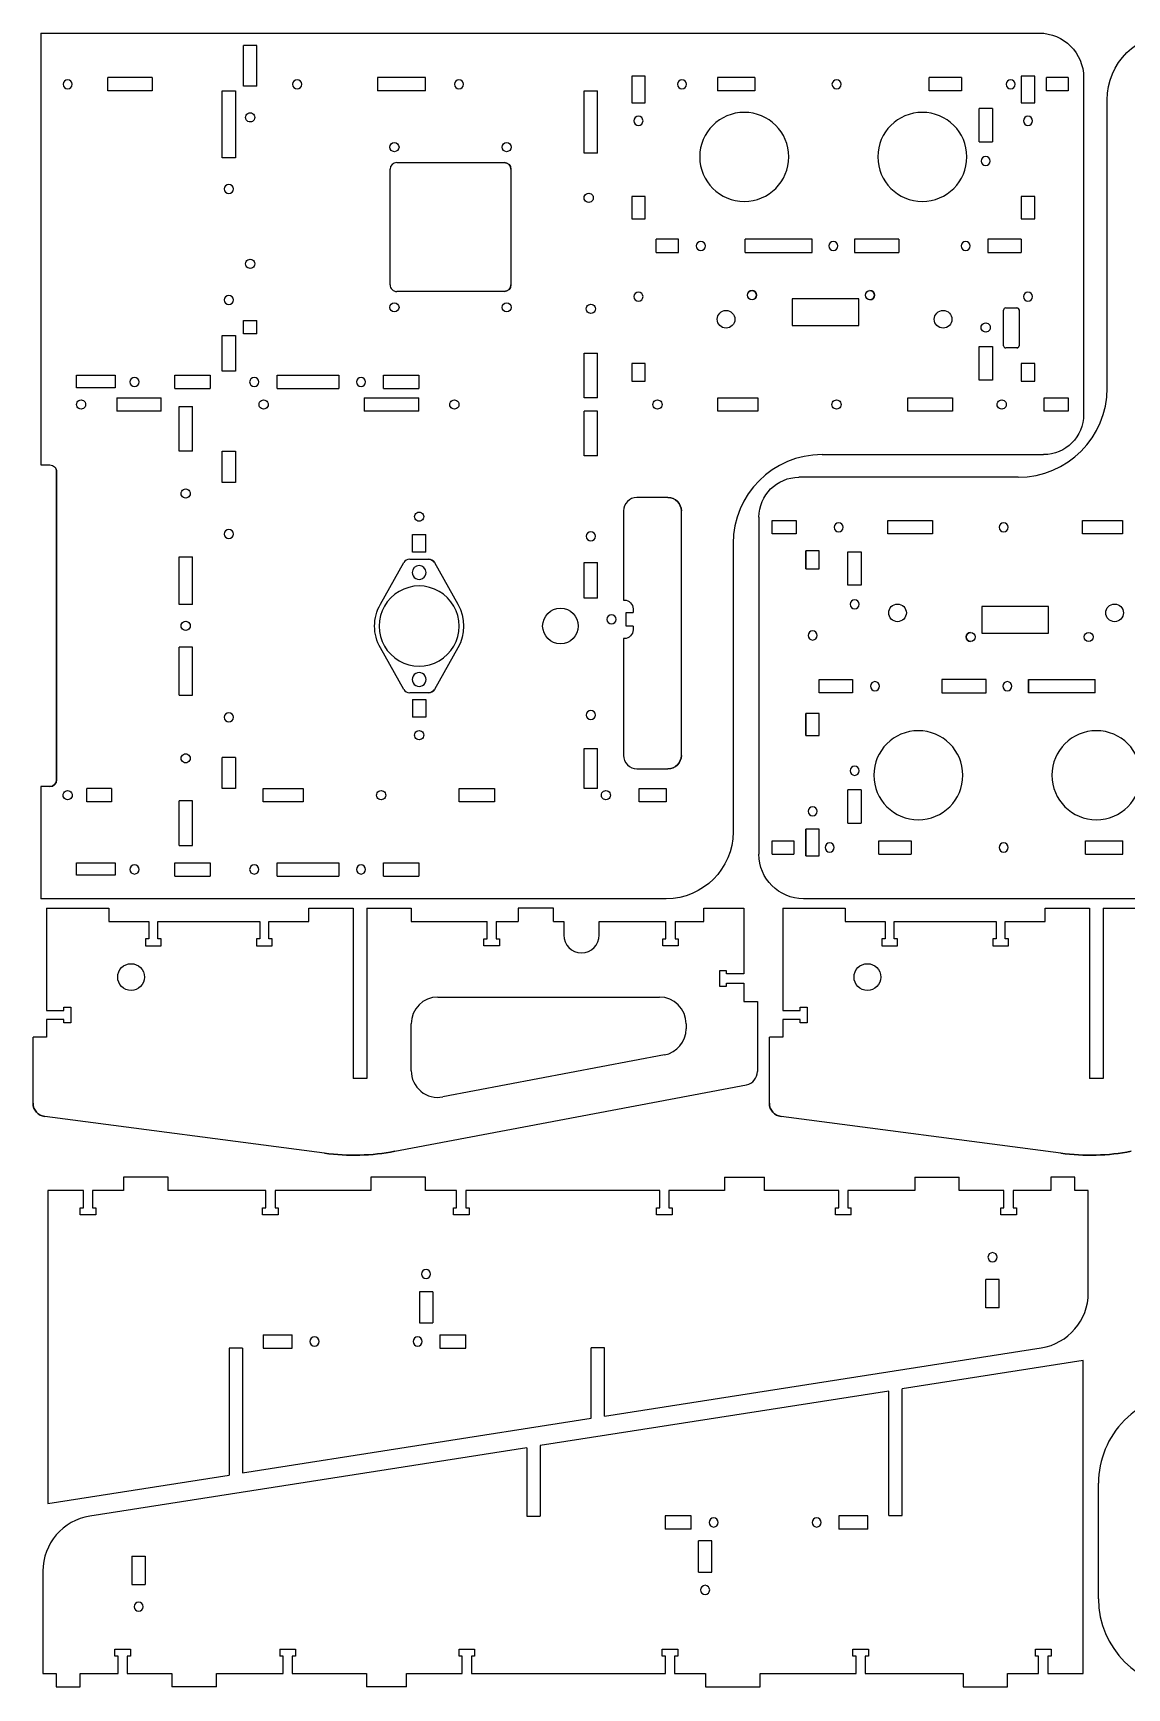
# Model space of a CAD drawing. Header units: millimetres. Extents: x -1257 to 978, y -2415 to -15.
# Drawn here: x -1257 to -766, y -2414 to -1671 of the extents above; entities that cross this region are included whole.
import ezdxf

# ---------------------------------------------------------------- set-up
doc = ezdxf.new("R2010")
doc.units = ezdxf.units.MM
doc.layers.get('0').update_dxf_attribs({"lineweight": 70})

msp = doc.modelspace()

# ---------------------------------------------------------------- linework, layer by layer
at = {"color": 7, "lineweight": -3}
for p, q in [((-1253.68, -1670.84), (-805.28, -1670.84)), ((-1253.68, -1670.84), (-1253.68, -1864.85)), ((-1162.68, -1694.64), (-1162.68, -1676.4)), ((-1156.68, -1676.4), (-1162.68, -1676.4)), ((-1156.68, -1694.64), (-1156.68, -1676.4)), ((-1223.67, -1696.84), (-1223.67, -1690.84)), ((-1203.67, -1690.84), (-1223.67, -1690.84)), ((-1203.67, -1690.84), (-1203.67, -1696.84)), ((-1156.68, -1694.64), (-1162.68, -1694.64)), ((-1156.68, -1694.64), (-1162.68, -1694.64)), ((-1102.56, -1690.84), (-1102.56, -1696.84)), ((-1080.97, -1690.84), (-1102.56, -1690.84)), ((-1080.97, -1696.84), (-1080.97, -1690.84)), ((-982.28, -1690.24), (-988.28, -1690.24)), ((-988.28, -1690.24), (-988.28, -1702.24)), ((-982.28, -1702.24), (-982.28, -1690.24)), ((-949.74, -1690.84), (-949.74, -1696.84)), ((-933, -1690.84), (-949.74, -1690.84)), ((-933, -1690.84), (-933, -1696.84)), ((-854.72, -1696.84), (-854.72, -1690.84)), ((-840.13, -1690.84), (-854.72, -1690.84)), ((-840.13, -1690.84), (-840.13, -1696.84)), ((-807.28, -1690.24), (-813.28, -1690.24)), ((-813.28, -1690.24), (-813.28, -1702.24)), ((-807.28, -1702.24), (-807.28, -1690.24)), ((-802.03, -1696.84), (-802.03, -1690.84)), ((-792.28, -1690.84), (-802.03, -1690.84)), ((-792.28, -1690.84), (-792.28, -1696.84)), ((-785.28, -1690.84), (-785.28, -1842.19)), ((-1203.67, -1696.84), (-1223.67, -1696.84)), ((-1172.28, -1696.84), (-1166.28, -1696.84)), ((-1172.28, -1726.84), (-1172.28, -1696.84)), ((-1166.28, -1696.84), (-1166.28, -1726.84)), ((-1166.28, -1696.84), (-1166.28, -1726.84)), ((-1080.97, -1696.84), (-1102.56, -1696.84)), ((-1009.67, -1696.84), (-1003.67, -1696.84)), ((-1009.67, -1724.84), (-1009.67, -1696.84)), ((-1003.67, -1724.84), (-1003.67, -1696.84)), ((-1003.67, -1724.84), (-1003.67, -1696.84)), ((-988.28, -1702.24), (-982.28, -1702.24)), ((-933, -1696.84), (-949.74, -1696.84)), ((-840.13, -1696.84), (-854.72, -1696.84)), ((-813.28, -1702.24), (-807.28, -1702.24)), ((-792.28, -1696.84), (-802.03, -1696.84)), ((-774.67, -1830.34), (-774.67, -1700.84)), ((-826.27, -1704.7), (-832.27, -1704.7)), ((-832.27, -1719.7), (-832.27, -1704.7)), ((-826.27, -1704.7), (-826.27, -1719.7)), ((-832.27, -1719.7), (-826.27, -1719.7)), ((-1166.28, -1726.84), (-1172.28, -1726.84)), ((-1096.85, -1783.92), (-1096.85, -1731.96)), ((-1093.85, -1728.96), (-1045.55, -1728.96)), ((-1042.55, -1731.96), (-1042.55, -1783.92)), ((-1042.55, -1731.96), (-1042.55, -1783.92)), ((-1003.67, -1724.84), (-1009.67, -1724.84)), ((-982.28, -1744.24), (-988.28, -1744.24)), ((-988.28, -1744.24), (-988.28, -1754.24)), ((-982.28, -1754.24), (-982.28, -1744.24)), ((-807.28, -1744.24), (-813.28, -1744.24)), ((-813.28, -1744.24), (-813.28, -1754.24)), ((-807.28, -1754.24), (-807.28, -1744.24)), ((-988.28, -1754.24), (-982.28, -1754.24)), ((-813.28, -1754.24), (-807.28, -1754.24)), ((-977.28, -1769.44), (-977.28, -1763.44)), ((-967.28, -1763.44), (-977.28, -1763.44)), ((-967.28, -1769.44), (-967.28, -1763.44)), ((-937.28, -1769.44), (-937.28, -1763.44)), ((-907.28, -1763.44), (-937.28, -1763.44)), ((-937.28, -1769.44), (-937.28, -1763.44)), ((-907.28, -1769.44), (-907.28, -1763.44)), ((-888.28, -1763.44), (-888.28, -1769.44)), ((-868.28, -1763.44), (-888.28, -1763.44)), ((-888.28, -1763.44), (-888.28, -1769.44)), ((-868.28, -1763.44), (-868.28, -1769.44)), ((-828.28, -1763.44), (-828.28, -1769.44)), ((-813.28, -1763.44), (-828.28, -1763.44)), ((-828.28, -1763.44), (-828.28, -1769.44)), ((-813.28, -1763.44), (-813.28, -1769.44)), ((-977.28, -1769.44), (-967.28, -1769.44)), ((-937.28, -1769.44), (-907.28, -1769.44)), ((-888.28, -1769.44), (-868.28, -1769.44)), ((-828.28, -1769.44), (-813.28, -1769.44)), ((-1045.55, -1786.92), (-1093.85, -1786.92)), ((-916.29, -1790.22), (-916.29, -1802.22)), ((-886.29, -1790.22), (-916.29, -1790.22)), ((-886.29, -1802.22), (-886.29, -1790.22)), ((-886.29, -1802.22), (-886.29, -1790.22)), ((-821.28, -1811.29), (-821.28, -1795.29)), ((-820.28, -1794.29), (-815.28, -1794.29)), ((-814.28, -1795.29), (-814.28, -1811.29)), ((-814.28, -1795.29), (-814.28, -1811.29)), ((-1162.68, -1805.93), (-1162.68, -1799.93)), ((-1162.68, -1799.93), (-1156.68, -1799.93)), ((-1156.68, -1805.93), (-1162.68, -1805.93)), ((-1156.68, -1805.93), (-1162.68, -1805.93)), ((-1156.68, -1805.93), (-1156.68, -1799.93)), ((-916.29, -1802.22), (-886.29, -1802.22)), ((-1172.28, -1822.7), (-1172.28, -1806.7)), ((-1172.28, -1806.7), (-1166.28, -1806.7)), ((-1166.28, -1806.7), (-1166.28, -1822.7)), ((-1166.28, -1806.7), (-1166.28, -1822.7)), ((-832.27, -1826.7), (-832.27, -1811.7)), ((-832.27, -1811.7), (-826.27, -1811.7)), ((-826.27, -1811.7), (-826.27, -1826.7)), ((-815.28, -1812.29), (-820.28, -1812.29)), ((-1009.67, -1834.7), (-1009.67, -1814.7)), ((-1009.67, -1814.7), (-1003.67, -1814.7)), ((-1003.67, -1834.7), (-1003.67, -1814.7)), ((-1003.67, -1834.7), (-1003.67, -1814.7)), ((-982.28, -1819.24), (-988.28, -1819.24)), ((-988.28, -1819.24), (-988.28, -1827.24)), ((-982.28, -1827.24), (-982.28, -1819.24)), ((-807.28, -1819.24), (-813.28, -1819.24)), ((-813.28, -1819.24), (-813.28, -1827.24)), ((-807.28, -1827.24), (-807.28, -1819.24)), ((-1237.67, -1830.15), (-1237.67, -1824.56)), ((-1237.67, -1824.56), (-1220.32, -1824.56)), ((-1220.32, -1824.56), (-1220.32, -1830.15)), ((-1193.62, -1824.56), (-1177.62, -1824.56)), ((-1193.62, -1830.56), (-1193.62, -1824.56)), ((-1177.62, -1824.56), (-1177.62, -1830.56)), ((-1166.28, -1822.7), (-1172.28, -1822.7)), ((-1147.62, -1824.56), (-1119.88, -1824.56)), ((-1147.62, -1830.56), (-1147.62, -1824.56)), ((-1119.88, -1824.56), (-1119.88, -1830.56)), ((-1099.88, -1824.56), (-1083.88, -1824.56)), ((-1099.88, -1830.56), (-1099.88, -1824.56)), ((-1083.88, -1824.56), (-1083.88, -1830.56)), ((-988.28, -1827.24), (-982.28, -1827.24)), ((-826.27, -1826.7), (-832.27, -1826.7)), ((-813.28, -1827.24), (-807.28, -1827.24)), ((-1220.32, -1830.15), (-1237.67, -1830.15)), ((-1219.67, -1834.7), (-1219.67, -1840.7)), ((-1219.67, -1834.7), (-1199.67, -1834.7)), ((-1199.67, -1840.7), (-1199.67, -1834.7)), ((-1193.62, -1830.56), (-1177.62, -1830.56)), ((-1147.62, -1830.56), (-1119.88, -1830.56)), ((-1108.56, -1834.7), (-1108.56, -1840.7)), ((-1108.56, -1834.7), (-1083.97, -1834.7)), ((-1099.88, -1830.56), (-1083.88, -1830.56)), ((-1083.97, -1840.7), (-1083.97, -1834.7)), ((-1003.67, -1834.7), (-1009.67, -1834.7)), ((-949.69, -1840.7), (-949.69, -1834.7)), ((-949.69, -1834.7), (-931.69, -1834.7)), ((-931.69, -1834.7), (-931.69, -1840.7)), ((-864.23, -1840.7), (-864.23, -1834.7)), ((-864.23, -1834.7), (-844.23, -1834.7)), ((-844.23, -1834.7), (-844.23, -1840.7)), ((-803.03, -1840.7), (-803.03, -1834.7)), ((-803.03, -1834.7), (-792.28, -1834.7)), ((-792.28, -1834.7), (-792.28, -1840.7)), ((-1199.67, -1840.7), (-1219.67, -1840.7)), ((-1191.67, -1838.61), (-1185.67, -1838.61)), ((-1191.67, -1858.61), (-1191.67, -1838.61)), ((-1185.67, -1858.61), (-1185.67, -1838.61)), ((-1083.97, -1840.7), (-1108.56, -1840.7)), ((-1009.67, -1860.7), (-1009.67, -1840.7)), ((-1003.67, -1840.7), (-1009.67, -1840.7)), ((-1003.67, -1860.7), (-1003.67, -1840.7)), ((-1003.67, -1860.7), (-1003.67, -1840.7)), ((-931.69, -1840.7), (-949.69, -1840.7)), ((-844.23, -1840.7), (-864.23, -1840.7)), ((-792.28, -1840.7), (-803.03, -1840.7)), ((-1253.68, -1864.85), (-1249.68, -1864.85)), ((-1185.67, -1858.61), (-1191.67, -1858.61)), ((-1185.67, -1858.61), (-1191.67, -1858.61)), ((-1172.28, -1858.7), (-1166.28, -1858.7)), ((-1172.28, -1872.7), (-1172.28, -1858.7)), ((-1166.28, -1858.7), (-1166.28, -1872.7)), ((-1166.28, -1858.7), (-1166.28, -1872.7)), ((-1003.67, -1860.7), (-1009.67, -1860.7)), ((-902.78, -1860.19), (-803.28, -1860.19)), ((-1246.68, -1867.85), (-1246.68, -2006.32)), ((-1246.68, -2006.32), (-1246.68, -1867.85)), ((-1166.28, -1872.7), (-1172.28, -1872.7)), ((-814.67, -1870.34), (-913.17, -1870.34)), ((-972.01, -1879.47), (-986.01, -1879.47)), ((-992.01, -1885.47), (-992.01, -1925.55)), ((-966.01, -1995.31), (-966.01, -1885.47)), ((-966.01, -1995.31), (-966.01, -1885.47)), ((-931.17, -1888.34), (-931.17, -2039.7)), ((-925.17, -1889.84), (-914.42, -1889.84)), ((-925.17, -1895.84), (-925.17, -1889.84)), ((-914.42, -1889.84), (-914.42, -1895.84)), ((-873.22, -1895.84), (-873.22, -1889.84)), ((-873.22, -1889.84), (-853.22, -1889.84)), ((-853.22, -1889.84), (-853.22, -1895.84)), ((-785.76, -1895.84), (-785.76, -1889.84)), ((-785.76, -1889.84), (-767.76, -1889.84)), ((-767.76, -1889.84), (-767.76, -1895.84)), ((-1086.78, -1904.07), (-1086.78, -1896.07)), ((-1086.78, -1896.07), (-1080.78, -1896.07)), ((-1080.78, -1904.07), (-1080.78, -1896.07)), ((-942.78, -1900.19), (-942.78, -2029.7)), ((-914.42, -1895.84), (-925.17, -1895.84)), ((-853.22, -1895.84), (-873.22, -1895.84)), ((-767.76, -1895.84), (-785.76, -1895.84)), ((-1191.67, -1906.05), (-1185.67, -1906.05)), ((-1191.67, -1927.59), (-1191.67, -1906.05)), ((-1185.67, -1927.59), (-1185.67, -1906.05)), ((-1101.22, -1927.35), (-1090.66, -1908.72)), ((-1088.05, -1907.2), (-1079.55, -1907.2)), ((-1080.78, -1904.07), (-1086.78, -1904.07)), ((-1076.94, -1908.72), (-1066.4, -1927.37)), ((-1009.67, -1924.7), (-1009.67, -1908.7)), ((-1009.67, -1908.7), (-1003.67, -1908.7)), ((-1003.67, -1924.7), (-1003.67, -1908.7)), ((-1003.67, -1924.7), (-1003.67, -1908.7)), ((-910.02, -1903.44), (-910.02, -1911.44)), ((-904.02, -1903.44), (-910.02, -1903.44)), ((-910.02, -1911.44), (-910.02, -1903.44)), ((-904.02, -1911.44), (-904.02, -1903.44)), ((-891.18, -1918.84), (-891.18, -1903.84)), ((-891.18, -1903.84), (-885.18, -1903.84)), ((-885.18, -1903.84), (-885.18, -1918.84)), ((-910.02, -1911.44), (-904.02, -1911.44)), ((-1003.67, -1924.7), (-1009.67, -1924.7)), ((-885.18, -1918.84), (-891.18, -1918.84)), ((-1185.67, -1927.58), (-1191.67, -1927.58)), ((-1185.67, -1927.59), (-1191.67, -1927.59)), ((-992.01, -1925.55), (-991.66, -1925.55)), ((-990.84, -1937.2), (-990.84, -1931.2)), ((-990.84, -1931.2), (-987.66, -1931.2)), ((-987.66, -1929.55), (-987.66, -1931.2)), ((-831.01, -1928.45), (-831.01, -1940.45)), ((-801.01, -1928.45), (-831.01, -1928.45)), ((-831.01, -1928.45), (-831.01, -1940.45)), ((-801.01, -1940.45), (-801.01, -1928.45)), ((-987.66, -1937.2), (-990.84, -1937.2)), ((-987.66, -1937.2), (-987.66, -1938.84)), ((-1185.67, -1946.7), (-1191.67, -1946.7)), ((-1191.67, -1968.25), (-1191.67, -1946.7)), ((-1185.67, -1946.7), (-1191.67, -1946.7)), ((-1185.67, -1968.25), (-1185.67, -1946.7)), ((-1090.66, -1965.7), (-1101.22, -1947.07)), ((-1066.4, -1947.05), (-1076.94, -1965.7)), ((-992.01, -1942.84), (-992.01, -1995.31)), ((-991.66, -1942.84), (-992.01, -1942.84)), ((-831.01, -1940.45), (-801.01, -1940.45)), ((-904.16, -1967.24), (-904.16, -1961.24)), ((-904.16, -1961.24), (-889.16, -1961.24)), ((-889.16, -1961.24), (-889.16, -1967.24)), ((-889.16, -1961.24), (-889.16, -1967.24)), ((-849.05, -1961.24), (-849.05, -1967.24)), ((-829.02, -1961.24), (-849.05, -1961.24)), ((-849.05, -1961.24), (-849.05, -1967.24)), ((-829.02, -1967.24), (-829.02, -1961.24)), ((-810.02, -1961.24), (-810.02, -1967.24)), ((-810.02, -1961.24), (-780.16, -1961.24)), ((-810.02, -1967.24), (-810.02, -1961.24)), ((-780.16, -1967.24), (-780.16, -1961.24)), ((-780.16, -1967.24), (-780.16, -1961.24)), ((-1191.67, -1968.25), (-1185.67, -1968.25)), ((-1079.55, -1967.22), (-1088.05, -1967.22)), ((-889.16, -1967.24), (-904.16, -1967.24)), ((-849.05, -1967.24), (-829.02, -1967.24)), ((-780.16, -1967.24), (-810.02, -1967.24)), ((-1086.78, -1970.22), (-1086.78, -1978.22)), ((-1086.78, -1970.22), (-1080.78, -1970.22)), ((-1080.78, -1970.22), (-1080.78, -1978.22)), ((-910.02, -1976.44), (-910.02, -1986.44)), ((-904.02, -1976.44), (-910.02, -1976.44)), ((-910.02, -1986.44), (-910.02, -1976.44)), ((-904.02, -1986.44), (-904.02, -1976.44)), ((-1080.78, -1978.22), (-1086.78, -1978.22)), ((-1009.67, -2010.2), (-1009.67, -1992.2)), ((-1009.67, -1992.2), (-1003.67, -1992.2)), ((-1003.67, -2010.2), (-1003.67, -1992.2)), ((-1003.67, -2010.2), (-1003.67, -1992.2)), ((-910.02, -1986.44), (-904.02, -1986.44)), ((-1172.28, -2010.2), (-1172.28, -1996.2)), ((-1166.28, -1996.2), (-1172.28, -1996.2)), ((-1166.28, -1996.2), (-1166.28, -2010.2)), ((-1166.28, -1996.2), (-1166.28, -2010.2)), ((-986.01, -2001.31), (-972.01, -2001.31)), ((-1249.68, -2009.32), (-1253.68, -2009.32)), ((-1253.68, -2009.32), (-1253.68, -2059.7)), ((-1233.04, -2016.2), (-1233.04, -2010.2)), ((-1222.04, -2010.2), (-1233.04, -2010.2)), ((-1222.04, -2010.2), (-1222.04, -2016.2)), ((-1222.04, -2010.2), (-1222.04, -2016.2)), ((-1166.28, -2010.2), (-1172.28, -2010.2)), ((-1153.89, -2010.2), (-1135.89, -2010.2)), ((-1153.89, -2016.2), (-1153.89, -2010.2)), ((-1135.89, -2010.2), (-1135.89, -2016.2)), ((-1135.89, -2010.2), (-1135.89, -2016.2)), ((-1065.89, -2016.2), (-1065.89, -2010.2)), ((-1065.89, -2010.2), (-1049.89, -2010.2)), ((-1049.89, -2010.2), (-1049.89, -2016.2)), ((-1049.89, -2010.2), (-1049.89, -2016.2)), ((-1003.67, -2010.2), (-1009.67, -2010.2)), ((-984.89, -2016.2), (-984.89, -2010.2)), ((-984.89, -2010.2), (-972.89, -2010.2)), ((-972.89, -2010.2), (-972.89, -2016.2)), ((-972.89, -2010.2), (-972.89, -2016.2)), ((-885.18, -2010.84), (-891.18, -2010.84)), ((-891.18, -2025.84), (-891.18, -2010.84)), ((-885.18, -2010.84), (-885.18, -2025.84)), ((-1222.04, -2016.2), (-1233.04, -2016.2)), ((-1185.67, -2015.8), (-1191.67, -2015.8)), ((-1191.67, -2035.8), (-1191.67, -2015.8)), ((-1185.67, -2015.8), (-1191.67, -2015.8)), ((-1185.67, -2035.8), (-1185.67, -2015.8)), ((-1135.89, -2016.2), (-1153.89, -2016.2)), ((-1049.89, -2016.2), (-1065.89, -2016.2)), ((-972.89, -2016.2), (-984.89, -2016.2)), ((-910.02, -2028.44), (-910.02, -2040.44)), ((-904.02, -2028.44), (-910.02, -2028.44)), ((-910.02, -2040.44), (-910.02, -2028.44)), ((-904.02, -2040.44), (-904.02, -2028.44)), ((-891.18, -2025.84), (-885.18, -2025.84)), ((-1191.67, -2035.8), (-1185.67, -2035.8)), ((-925.17, -2039.7), (-925.17, -2033.7)), ((-925.17, -2033.7), (-915.42, -2033.7)), ((-915.42, -2033.7), (-915.42, -2039.7)), ((-877.32, -2039.7), (-877.32, -2033.7)), ((-877.32, -2033.7), (-862.73, -2033.7)), ((-862.73, -2033.7), (-862.73, -2039.7)), ((-784.45, -2039.7), (-784.45, -2033.7)), ((-784.45, -2033.7), (-767.71, -2033.7)), ((-767.71, -2039.7), (-767.71, -2033.7)), ((-1237.68, -2043.56), (-1220.32, -2043.56)), ((-1237.68, -2049.15), (-1237.68, -2043.56)), ((-1220.32, -2043.56), (-1220.32, -2049.15)), ((-1193.62, -2043.56), (-1177.62, -2043.56)), ((-1193.62, -2049.56), (-1193.62, -2043.56)), ((-1177.62, -2043.56), (-1177.62, -2049.56)), ((-1147.62, -2049.56), (-1147.62, -2043.56)), ((-1147.62, -2043.56), (-1119.88, -2043.56)), ((-1119.88, -2043.56), (-1119.88, -2049.56)), ((-1099.88, -2049.56), (-1099.88, -2043.56)), ((-1099.88, -2043.56), (-1083.88, -2043.56)), ((-1083.88, -2043.56), (-1083.88, -2049.56)), ((-925.17, -2039.7), (-915.42, -2039.7)), ((-910.02, -2040.44), (-904.02, -2040.44)), ((-877.32, -2039.7), (-862.73, -2039.7)), ((-784.45, -2039.7), (-767.71, -2039.7)), ((-1220.32, -2049.15), (-1237.68, -2049.15)), ((-1193.62, -2049.56), (-1177.62, -2049.56)), ((-1147.62, -2049.56), (-1119.88, -2049.56)), ((-1099.88, -2049.56), (-1083.88, -2049.56)), ((-972.78, -2059.7), (-1253.68, -2059.7)), ((-1251.23, -2063.89), (-1223.23, -2063.89)), ((-1251.23, -2063.89), (-1251.23, -2109.94)), ((-1223.23, -2063.89), (-1223.23, -2069.89)), ((-1133.37, -2063.89), (-1113.37, -2063.89)), ((-1133.37, -2069.89), (-1133.37, -2063.89)), ((-1113.37, -2063.89), (-1113.37, -2140.53)), ((-1107.37, -2063.89), (-1087.37, -2063.89)), ((-1107.37, -2063.89), (-1107.37, -2140.53)), ((-1087.37, -2063.89), (-1087.37, -2069.89)), ((-1023.37, -2063.89), (-1039.37, -2063.89)), ((-1039.37, -2063.89), (-1039.37, -2069.89)), ((-1023.37, -2069.89), (-1023.37, -2063.89)), ((-955.87, -2063.89), (-937.87, -2063.89)), ((-955.87, -2069.89), (-955.87, -2063.89)), ((-937.87, -2063.89), (-937.87, -2093.51)), ((-920.44, -2063.89), (-892.44, -2063.89)), ((-920.44, -2063.89), (-920.44, -2109.94)), ((-463.77, -2059.7), (-911.17, -2059.7)), ((-892.44, -2063.89), (-892.44, -2069.89)), ((-802.58, -2063.89), (-782.58, -2063.89)), ((-802.58, -2069.89), (-802.58, -2063.89)), ((-782.58, -2063.89), (-782.58, -2140.53)), ((-776.58, -2063.89), (-756.58, -2063.89)), ((-776.58, -2063.89), (-776.58, -2140.53)), ((-1223.23, -2069.89), (-1205.28, -2069.89)), ((-1205.28, -2069.89), (-1205.28, -2077.69)), ((-1201.18, -2069.89), (-1155.42, -2069.89)), ((-1201.18, -2077.69), (-1201.18, -2069.89)), ((-1155.42, -2069.89), (-1155.42, -2077.69)), ((-1151.32, -2069.89), (-1133.37, -2069.89)), ((-1151.32, -2077.69), (-1151.32, -2069.89)), ((-1087.37, -2069.89), (-1053.24, -2069.89)), ((-1053.24, -2077.69), (-1053.24, -2069.89)), ((-1049.14, -2069.89), (-1039.37, -2069.89)), ((-1049.14, -2069.89), (-1049.14, -2077.69)), ((-1023.37, -2069.89), (-1018.87, -2069.89)), ((-1018.87, -2069.89), (-1018.87, -2076.03)), ((-1002.87, -2069.89), (-972.92, -2069.89)), ((-1002.87, -2076.03), (-1002.87, -2069.89)), ((-972.92, -2077.69), (-972.92, -2069.89)), ((-968.82, -2069.89), (-968.82, -2077.69)), ((-968.82, -2069.89), (-955.87, -2069.89)), ((-892.44, -2069.89), (-874.49, -2069.89)), ((-874.49, -2069.89), (-874.49, -2077.69)), ((-870.39, -2069.89), (-824.63, -2069.89)), ((-870.39, -2077.69), (-870.39, -2069.89)), ((-824.63, -2069.89), (-824.63, -2077.69)), ((-820.53, -2069.89), (-802.58, -2069.89)), ((-820.53, -2077.69), (-820.53, -2069.89)), ((-1206.73, -2077.69), (-1206.73, -2080.89)), ((-1205.28, -2077.69), (-1206.73, -2077.69)), ((-1206.73, -2080.89), (-1199.73, -2080.89)), ((-1199.73, -2077.69), (-1201.18, -2077.69)), ((-1199.73, -2080.89), (-1199.73, -2077.69)), ((-1156.87, -2077.69), (-1156.87, -2080.89)), ((-1155.42, -2077.69), (-1156.87, -2077.69)), ((-1156.87, -2080.89), (-1149.87, -2080.89)), ((-1149.87, -2077.69), (-1151.32, -2077.69)), ((-1149.87, -2080.89), (-1149.87, -2077.69)), ((-1054.69, -2080.89), (-1054.69, -2077.69)), ((-1054.69, -2077.69), (-1053.24, -2077.69)), ((-1047.69, -2080.89), (-1054.69, -2080.89)), ((-1049.14, -2077.69), (-1047.69, -2077.69)), ((-1047.69, -2077.69), (-1047.69, -2080.89)), ((-974.37, -2080.89), (-974.37, -2077.69)), ((-974.37, -2077.69), (-972.92, -2077.69)), ((-967.37, -2080.89), (-974.37, -2080.89)), ((-968.82, -2077.69), (-967.37, -2077.69)), ((-967.37, -2077.69), (-967.37, -2080.89)), ((-875.94, -2077.69), (-875.94, -2080.89)), ((-874.49, -2077.69), (-875.94, -2077.69)), ((-875.94, -2080.89), (-868.94, -2080.89)), ((-868.94, -2077.69), (-870.39, -2077.69)), ((-868.94, -2080.89), (-868.94, -2077.69)), ((-826.08, -2077.69), (-826.08, -2080.89)), ((-824.63, -2077.69), (-826.08, -2077.69)), ((-826.08, -2080.89), (-819.08, -2080.89)), ((-819.08, -2077.69), (-820.53, -2077.69)), ((-819.08, -2080.89), (-819.08, -2077.69)), ((-948.87, -2092.06), (-948.87, -2099.06)), ((-945.67, -2092.06), (-948.87, -2092.06)), ((-945.67, -2093.51), (-945.67, -2092.06)), ((-937.87, -2093.51), (-945.67, -2093.51)), ((-948.87, -2099.06), (-945.67, -2099.06)), ((-945.67, -2097.61), (-937.87, -2097.61)), ((-945.67, -2099.06), (-945.67, -2097.61)), ((-937.87, -2097.61), (-937.87, -2105.89)), ((-1251.23, -2109.94), (-1243.43, -2109.94)), ((-1243.43, -2109.94), (-1243.43, -2108.49)), ((-1243.43, -2108.49), (-1240.23, -2108.49)), ((-1240.23, -2108.49), (-1240.23, -2115.49)), ((-1075.37, -2103.89), (-1023.06, -2103.89)), ((-1023.06, -2103.89), (-997.21, -2103.89)), ((-997.21, -2103.89), (-975.87, -2103.89)), ((-937.87, -2105.89), (-931.87, -2105.89)), ((-931.87, -2105.89), (-931.87, -2137.37)), ((-920.44, -2109.94), (-912.64, -2109.94)), ((-912.64, -2109.94), (-912.64, -2108.49)), ((-912.64, -2108.49), (-909.44, -2108.49)), ((-909.44, -2108.49), (-909.44, -2115.49)), ((-1243.43, -2114.04), (-1251.23, -2114.04)), ((-1251.23, -2114.04), (-1251.23, -2121.89)), ((-1243.43, -2115.49), (-1243.43, -2114.04)), ((-1240.23, -2115.49), (-1243.43, -2115.49)), ((-1087.37, -2136.96), (-1087.37, -2115.89)), ((-963.87, -2115.89), (-963.87, -2118.11)), ((-912.64, -2114.04), (-920.44, -2114.04)), ((-920.44, -2114.04), (-920.44, -2121.89)), ((-912.64, -2115.49), (-912.64, -2114.04)), ((-909.44, -2115.49), (-912.64, -2115.49)), ((-1251.23, -2121.89), (-1257.23, -2121.89)), ((-1257.23, -2151.6), (-1257.23, -2121.89)), ((-920.44, -2121.89), (-926.44, -2121.89)), ((-926.44, -2151.6), (-926.44, -2121.89)), ((-973.64, -2129.9), (-1073.14, -2148.75)), ((-1107.37, -2140.53), (-1113.37, -2140.53)), ((-776.58, -2140.53), (-782.58, -2140.53)), ((-1094.66, -2173.18), (-936.75, -2143.27)), ((-1094.66, -2173.18), (-936.75, -2143.27)), ((-1126.31, -2174.08), (-1252.01, -2157.55)), ((-1126.31, -2174.08), (-1252.01, -2157.55)), ((-795.52, -2174.08), (-921.22, -2157.55)), ((-795.52, -2174.08), (-921.22, -2157.55)), ((-1196.6, -2184.75), (-1216.6, -2184.75)), ((-1216.6, -2184.75), (-1216.6, -2190.75)), ((-1196.6, -2190.75), (-1196.6, -2184.75)), ((-1080.9, -2184.75), (-1105.49, -2184.75)), ((-1105.49, -2184.75), (-1105.49, -2190.75)), ((-1080.9, -2190.75), (-1080.9, -2184.75)), ((-946.62, -2184.75), (-928.62, -2184.75)), ((-946.62, -2184.75), (-946.62, -2190.75)), ((-928.62, -2190.75), (-928.62, -2184.75)), ((-861.16, -2184.75), (-841.16, -2184.75)), ((-861.16, -2184.75), (-861.16, -2190.75)), ((-841.16, -2190.75), (-841.16, -2184.75)), ((-789.21, -2184.75), (-799.96, -2184.75)), ((-799.96, -2184.75), (-799.96, -2190.75)), ((-789.21, -2190.75), (-789.21, -2184.75)), ((-1234.65, -2190.75), (-1250.6, -2190.75)), ((-1250.6, -2190.75), (-1250.59, -2331.35)), ((-1234.65, -2198.55), (-1234.65, -2190.75)), ((-1216.6, -2190.75), (-1230.55, -2190.75)), ((-1230.55, -2190.75), (-1230.55, -2198.55)), ((-1152.65, -2190.75), (-1196.6, -2190.75)), ((-1152.65, -2198.55), (-1152.65, -2190.75)), ((-1105.49, -2190.75), (-1148.55, -2190.75)), ((-1148.55, -2190.75), (-1148.55, -2198.55)), ((-1066.95, -2190.75), (-1080.9, -2190.75)), ((-1066.95, -2198.55), (-1066.95, -2190.75)), ((-975.72, -2190.75), (-1062.85, -2190.75)), ((-1062.85, -2190.75), (-1062.85, -2198.55)), ((-975.72, -2198.55), (-975.72, -2190.75)), ((-946.62, -2190.75), (-971.62, -2190.75)), ((-971.62, -2190.75), (-971.62, -2198.55)), ((-895.26, -2190.75), (-928.62, -2190.75)), ((-895.26, -2198.55), (-895.26, -2190.75)), ((-861.16, -2190.75), (-891.16, -2190.75)), ((-891.16, -2190.75), (-891.16, -2198.55)), ((-821.06, -2190.75), (-841.16, -2190.75)), ((-821.06, -2198.55), (-821.06, -2190.75)), ((-799.96, -2190.75), (-816.96, -2190.75)), ((-816.96, -2190.75), (-816.96, -2198.55)), ((-783.21, -2190.75), (-789.21, -2190.75)), ((-783.21, -2236.75), (-783.21, -2190.75)), ((-1236.1, -2201.75), (-1236.1, -2198.55)), ((-1236.1, -2198.55), (-1234.65, -2198.55)), ((-1230.55, -2198.55), (-1229.1, -2198.55)), ((-1229.1, -2198.55), (-1229.1, -2201.75)), ((-1154.1, -2201.75), (-1154.1, -2198.55)), ((-1154.1, -2198.55), (-1152.65, -2198.55)), ((-1148.55, -2198.55), (-1147.1, -2198.55)), ((-1147.1, -2198.55), (-1147.1, -2201.75)), ((-1068.4, -2201.75), (-1068.4, -2198.55)), ((-1068.4, -2198.55), (-1066.95, -2198.55)), ((-1062.85, -2198.55), (-1061.4, -2198.55)), ((-1061.4, -2198.55), (-1061.4, -2201.75)), ((-977.17, -2201.75), (-977.17, -2198.55)), ((-977.17, -2198.55), (-975.72, -2198.55)), ((-971.62, -2198.55), (-970.17, -2198.55)), ((-970.17, -2198.55), (-970.17, -2201.75)), ((-896.71, -2201.75), (-896.71, -2198.55)), ((-896.71, -2198.55), (-895.26, -2198.55)), ((-891.16, -2198.55), (-889.71, -2198.55)), ((-889.71, -2201.75), (-889.71, -2198.55)), ((-822.51, -2201.75), (-822.51, -2198.55)), ((-822.51, -2198.55), (-821.06, -2198.55)), ((-816.96, -2198.55), (-815.51, -2198.55)), ((-815.51, -2198.55), (-815.51, -2201.75)), ((-1229.1, -2201.75), (-1236.1, -2201.75)), ((-1147.1, -2201.75), (-1154.1, -2201.75)), ((-1061.4, -2201.75), (-1068.4, -2201.75)), ((-970.17, -2201.75), (-977.17, -2201.75)), ((-889.71, -2201.75), (-896.71, -2201.75)), ((-815.51, -2201.75), (-822.51, -2201.75)), ((-1083.71, -2236.31), (-1083.71, -2250.31)), ((-1077.71, -2236.31), (-1083.71, -2236.31)), ((-1077.71, -2236.31), (-1077.71, -2250.31)), ((-823.2, -2230.76), (-829.2, -2230.76)), ((-829.2, -2243.5), (-829.2, -2230.76)), ((-823.2, -2243.5), (-823.2, -2230.76)), ((-823.2, -2243.5), (-829.2, -2243.5)), ((-1083.71, -2250.31), (-1077.71, -2250.31)), ((-1153.81, -2255.61), (-1153.81, -2261.61)), ((-1153.81, -2255.61), (-1140.81, -2255.61)), ((-1140.81, -2261.61), (-1140.81, -2255.61)), ((-1074.5, -2255.61), (-1074.5, -2261.61)), ((-1074.5, -2255.61), (-1062.81, -2255.61)), ((-1062.81, -2261.61), (-1062.81, -2255.61)), ((-1169.2, -2261.66), (-1169.2, -2318.6)), ((-1163.2, -2261.66), (-1169.2, -2261.66)), ((-1163.2, -2261.66), (-1163.2, -2317.66)), ((-1153.81, -2261.61), (-1140.81, -2261.61)), ((-1074.5, -2261.61), (-1062.81, -2261.61)), ((-1000.59, -2261.4), (-1006.59, -2261.4)), ((-1006.59, -2293.13), (-1006.59, -2261.4)), ((-1000.59, -2292.19), (-1000.59, -2261.4)), ((-1000.59, -2292.19), (-804.34, -2261.45)), ((-785.45, -2267.17), (-866.84, -2279.92)), ((-785.44, -2407.77), (-785.45, -2267.17)), ((-872.84, -2280.86), (-1029.45, -2305.39)), ((-872.84, -2336.86), (-872.84, -2280.86)), ((-866.84, -2336.86), (-866.84, -2279.92)), ((-1163.2, -2317.66), (-1006.59, -2293.13)), ((-1035.45, -2306.33), (-1231.7, -2337.07)), ((-1035.45, -2306.33), (-1035.45, -2337.12)), ((-1029.45, -2305.39), (-1029.45, -2337.12)), ((-1250.59, -2331.35), (-1169.2, -2318.6)), ((-778.61, -2374.24), (-778.61, -2322.27)), ((-1035.45, -2337.12), (-1029.45, -2337.12)), ((-973.23, -2336.91), (-973.23, -2342.91)), ((-961.53, -2336.91), (-973.23, -2336.91)), ((-961.53, -2342.91), (-961.53, -2336.91)), ((-895.23, -2336.91), (-895.23, -2342.91)), ((-882.23, -2336.91), (-895.23, -2336.91)), ((-882.23, -2342.91), (-882.23, -2336.91)), ((-872.84, -2336.86), (-866.84, -2336.86)), ((-961.53, -2342.91), (-973.23, -2342.91)), ((-952.33, -2348.21), (-958.33, -2348.21)), ((-958.33, -2362.21), (-958.33, -2348.21)), ((-952.33, -2362.21), (-952.33, -2348.21)), ((-882.23, -2342.91), (-895.23, -2342.91)), ((-1212.84, -2355.02), (-1212.84, -2367.76)), ((-1212.84, -2355.02), (-1206.84, -2355.02)), ((-1206.84, -2355.02), (-1206.84, -2367.76)), ((-1252.83, -2361.77), (-1252.83, -2407.77)), ((-958.33, -2362.21), (-952.33, -2362.21)), ((-1212.84, -2367.76), (-1206.84, -2367.76)), ((-1220.53, -2399.97), (-1220.53, -2396.77)), ((-1220.53, -2396.77), (-1213.53, -2396.77)), ((-1219.08, -2399.97), (-1220.53, -2399.97)), ((-1219.08, -2407.77), (-1219.08, -2399.97)), ((-1213.53, -2399.97), (-1214.98, -2399.97)), ((-1214.98, -2399.97), (-1214.98, -2407.77)), ((-1213.53, -2396.77), (-1213.53, -2399.97)), ((-1146.33, -2396.77), (-1146.33, -2399.97)), ((-1146.33, -2396.77), (-1139.33, -2396.77)), ((-1144.88, -2399.97), (-1146.33, -2399.97)), ((-1144.88, -2407.77), (-1144.88, -2399.97)), ((-1139.33, -2399.97), (-1140.78, -2399.97)), ((-1140.78, -2399.97), (-1140.78, -2407.77)), ((-1139.33, -2396.77), (-1139.33, -2399.97)), ((-1065.87, -2399.97), (-1065.87, -2396.77)), ((-1065.87, -2396.77), (-1058.87, -2396.77)), ((-1064.42, -2399.97), (-1065.87, -2399.97)), ((-1064.42, -2407.77), (-1064.42, -2399.97)), ((-1058.87, -2399.97), (-1060.32, -2399.97)), ((-1060.32, -2399.97), (-1060.32, -2407.77)), ((-1058.87, -2396.77), (-1058.87, -2399.97)), ((-974.64, -2399.97), (-974.64, -2396.77)), ((-974.64, -2396.77), (-967.64, -2396.77)), ((-973.19, -2399.97), (-974.64, -2399.97)), ((-973.19, -2407.77), (-973.19, -2399.97)), ((-967.64, -2399.97), (-969.09, -2399.97)), ((-969.09, -2399.97), (-969.09, -2407.77)), ((-967.64, -2396.77), (-967.64, -2399.97)), ((-888.94, -2399.97), (-888.94, -2396.77)), ((-888.94, -2396.77), (-881.94, -2396.77)), ((-887.49, -2399.97), (-888.94, -2399.97)), ((-887.49, -2407.77), (-887.49, -2399.97)), ((-881.94, -2399.97), (-883.39, -2399.97)), ((-883.39, -2399.97), (-883.39, -2407.77)), ((-881.94, -2396.77), (-881.94, -2399.97)), ((-806.94, -2399.97), (-806.94, -2396.77)), ((-806.94, -2396.77), (-799.94, -2396.77)), ((-805.49, -2399.97), (-806.94, -2399.97)), ((-805.49, -2407.77), (-805.49, -2399.97)), ((-799.94, -2399.97), (-801.39, -2399.97)), ((-801.39, -2399.97), (-801.39, -2407.77)), ((-799.94, -2396.77), (-799.94, -2399.97)), ((-1252.83, -2407.77), (-1246.83, -2407.77)), ((-1246.83, -2407.77), (-1246.83, -2413.77)), ((-1236.08, -2413.77), (-1236.08, -2407.77)), ((-1236.08, -2407.77), (-1219.08, -2407.77)), ((-1214.98, -2407.77), (-1194.88, -2407.77)), ((-1194.88, -2407.77), (-1194.88, -2413.77)), ((-1174.88, -2413.77), (-1174.88, -2407.77)), ((-1174.88, -2407.77), (-1144.88, -2407.77)), ((-1140.78, -2407.77), (-1107.42, -2407.77)), ((-1107.42, -2407.77), (-1107.42, -2413.77)), ((-1089.42, -2413.77), (-1089.42, -2407.77)), ((-1089.42, -2407.77), (-1064.42, -2407.77)), ((-1060.32, -2407.77), (-973.19, -2407.77)), ((-969.09, -2407.77), (-955.14, -2407.77)), ((-955.14, -2407.77), (-955.14, -2413.77)), ((-930.55, -2413.77), (-930.55, -2407.77)), ((-930.55, -2407.77), (-887.49, -2407.77)), ((-883.39, -2407.77), (-839.44, -2407.77)), ((-839.44, -2407.77), (-839.44, -2413.77)), ((-819.44, -2413.77), (-819.44, -2407.77)), ((-819.44, -2407.77), (-805.49, -2407.77)), ((-801.39, -2407.77), (-785.44, -2407.77)), ((-1246.83, -2413.77), (-1236.08, -2413.77)), ((-1174.88, -2413.77), (-1194.88, -2413.77)), ((-1089.42, -2413.77), (-1107.42, -2413.77)), ((-955.14, -2413.77), (-930.55, -2413.77)), ((-839.44, -2413.77), (-819.44, -2413.77))]:
    msp.add_line(p, q, dxfattribs=at)
for centre, radius in [((-783.06, -1942.11), 2.05), ((-1213.23, -2094.9), 6), ((-882.44, -2094.9), 6)]:
    msp.add_circle(centre, radius, dxfattribs=at)
for centre, radius, start, end in [((-1010.87, -2076.03), 8, 180, 360), ((-1075.37, -2115.89), 12, 90, 180), ((-975.87, -2115.89), 12, 0, 90), ((-975.87, -2118.11), 12, 280.7283, 0), ((-1075.37, -2136.96), 12, 180, 280.7283), ((-826.2, -2220.76), 2.05, 90, 270), ((-826.2, -2220.76), 2.05, 270, 90), ((-1080.71, -2228.31), 2.05, 360, 180), ((-1080.71, -2228.31), 2.05, 180, 360), ((-808.21, -2236.75), 25, 278.90284, 0), ((-1130.81, -2258.61), 2.05, 360, 180), ((-1130.81, -2258.61), 2.05, 180, 360), ((-1084.5, -2258.61), 2.05, 360, 180), ((-1084.5, -2258.61), 2.05, 180, 360), ((-738.61, -2322.27), 40, 90.00268, 180.00268), ((-1227.83, -2361.77), 25, 98.90284, 180), ((-951.53, -2339.91), 2.05, 0, 180), ((-951.53, -2339.91), 2.05, 180, 0), ((-905.23, -2339.91), 2.05, 0, 180), ((-905.23, -2339.91), 2.05, 180, 0), ((-955.33, -2370.21), 2.05, 0, 180), ((-955.33, -2370.21), 2.05, 180, 0), ((-1209.84, -2377.76), 2.05, 90, 270), ((-1209.84, -2377.76), 2.05, 270, 90), ((-738.61, -2374.24), 40, 180.00268, 270.00268)]:
    msp.add_arc(centre, radius, start, end, dxfattribs=at)
at = {"color": 7, "lineweight": -3, "extrusion": (3.04408e-33, 7.81503e-44, -1)}
msp.add_ellipse((-805.28, -1690.84), major_axis=(0, -20), ratio=1, start_param=3.141593, end_param=4.712389, dxfattribs=at)
at = {"color": 7, "lineweight": -3, "extrusion": (1.91843e-33, 5.13132e-45, -1)}
msp.add_ellipse((-744.67, -1700.84), major_axis=(0, 30), ratio=1, start_param=4.712389, end_param=6.283185, dxfattribs=at)
at = {"color": 7, "lineweight": -3, "extrusion": (5.68393e-33, -2.49497e-44, -1)}
for centre, major_axis in [((-1241.67, -1693.84), (0, -2.05)), ((-1138.61, -1693.84), (0, -2.05)), ((-1065.92, -1693.84), (0, -2.05)), ((-965.74, -1693.84), (0, -2.05)), ((-896.28, -1693.84), (0, -2.05)), ((-818.03, -1693.84), (0, -2.05)), ((-985.28, -1710.24), (0, -2.05)), ((-937.75, -1726.44), (0, -20)), ((-857.75, -1726.44), (0, -20)), ((-810.28, -1710.24), (0, -2.05)), ((-829.27, -1728.3), (0, -2.05)), ((-1169.28, -1740.84), (0, -2.05)), ((-957.27, -1766.44), (0, -2.05)), ((-897.77, -1766.44), (0, -2.05)), ((-838.27, -1766.44), (0, -2.05)), ((-1169.28, -1790.7), (0, -2.05)), ((-985.28, -1789.24), (0, -2.05)), ((-810.28, -1789.24), (0, -2.05)), ((-1211.68, -1827.56), (0, -2.05)), ((-1157.89, -1827.56), (0, -2.05)), ((-1109.89, -1827.56), (0, -2.05)), ((-1169.28, -1895.88), (0, -2.05)), ((-1006.67, -1896.88), (0, -2.05)), ((-997.4, -1934.2), (0, -2.05)), ((-1169.28, -1978.2), (0, -2.05)), ((-1006.67, -1977.2), (0, -2.05)), ((-1211.68, -2046.56), (0, -2.05)), ((-1157.89, -2046.56), (0, -2.05)), ((-1109.89, -2046.56), (0, -2.05))]:
    msp.add_ellipse(centre, major_axis=major_axis, ratio=1, dxfattribs=at)
for centre, start_param, end_param in [((-1159.69, -1708.71), 1.570796, 4.712389), ((-1159.69, -1708.71), 4.712389, 7.853982), ((-1007.62, -1744.84), 1.570796, 4.712389), ((-1007.62, -1744.84), 4.712389, 7.853982), ((-1159.69, -1774.5), 1.570796, 4.712389), ((-1159.69, -1774.5), 4.712389, 7.853982), ((-1006.66, -1794.7), 1.570796, 4.712389), ((-1006.66, -1794.7), 4.712389, 7.853982), ((-829.27, -1803.09), 1.570796, 4.712389), ((-829.27, -1803.09), 4.712389, 7.853982), ((-1235.67, -1837.7), 1.570796, 4.712389), ((-1153.67, -1837.7), 1.570796, 4.712389), ((-1067.97, -1837.7), 1.570796, 4.712389), ((-976.74, -1837.7), 1.570796, 4.712389), ((-896.28, -1837.7), 1.570796, 4.712389), ((-822.08, -1837.7), 1.570796, 4.712389), ((-1235.67, -1837.7), 4.712389, 7.853982), ((-1153.67, -1837.7), 4.712389, 7.853982), ((-1067.97, -1837.7), 4.712389, 7.853982), ((-976.74, -1837.7), 4.712389, 7.853982), ((-896.28, -1837.7), 4.712389, 7.853982), ((-822.08, -1837.7), 4.712389, 7.853982), ((-1188.68, -1877.68), 1.570796, 4.712389), ((-1188.68, -1877.68), 4.712389, 7.853982), ((-1083.81, -1888.07), 1.570796, 4.712389), ((-1083.81, -1888.07), 4.712389, 7.853982), ((-1188.68, -1937.12), 1.570796, 4.712389), ((-1188.68, -1937.12), 4.712389, 7.853982), ((-1083.81, -1986.22), 1.570796, 4.712389), ((-1083.81, -1986.22), 4.712389, 7.853982), ((-1188.67, -1996.62), 1.570796, 4.712389), ((-1188.67, -1996.62), 4.712389, 7.853982), ((-1241.7, -2013.2), 1.570796, 4.712389), ((-1241.7, -2013.2), 4.712389, 7.853982), ((-1100.89, -2013.2), 1.570796, 4.712389), ((-1100.89, -2013.2), 4.712389, 7.853982), ((-999.89, -2013.2), 1.570796, 4.712389), ((-999.89, -2013.2), 4.712389, 7.853982)]:
    msp.add_ellipse(centre, major_axis=(0, -2.05), ratio=1, start_param=start_param, end_param=end_param, dxfattribs=at)
at = {"color": 7, "lineweight": -3}
for centre, major_axis in [((-1094.9, -1722.06), (0, 2.05)), ((-1044.49, -1722.06), (0, 2.05)), ((-934.25, -1788.57), (0, 2.05)), ((-881.26, -1788.57), (0, 2.05)), ((-1094.9, -1794.06), (0, 2.05)), ((-1044.49, -1794.06), (0, 2.05)), ((-945.93, -1799.4), (0, 3.97)), ((-848.41, -1799.4), (0, 3.97)), ((-1020.32, -1937.2), (0, 8)), ((-868.9, -1931.28), (0, -3.97)), ((-771.37, -1931.28), (0, -3.97)), ((-836.04, -1942.11), (0, -2.05))]:
    msp.add_ellipse(centre, major_axis=major_axis, ratio=1, dxfattribs=at)
for centre, major_axis, start_param, end_param in [((-1093.85, -1731.96), (0, 3), 0, 1.570796), ((-1045.55, -1731.96), (0, 3), 4.712389, 6.283185), ((-1093.85, -1783.92), (0, 3), 1.570796, 3.141593), ((-1045.55, -1783.92), (0, 3), 3.141593, 4.712389), ((-934.25, -1788.57), (0, 2.05), 3.926991, 7.068583), ((-881.26, -1788.57), (0, 2.05), 3.141593, 6.283185), ((-820.28, -1795.29), (0, 1), 0, 1.570796), ((-815.28, -1795.29), (0, 1), 4.712389, 6.283185), ((-820.28, -1811.29), (0, 1), 1.570796, 3.141593), ((-815.28, -1811.29), (0, 1), 3.141593, 4.712389), ((-814.67, -1830.34), (0, -40), 0, 1.570796), ((-1249.68, -1867.85), (0, 3), 4.712389, 5.497787), ((-902.78, -1900.19), (0, 40), 0, 1.570796), ((-986.01, -1885.47), (0, 6), 0, 1.570796), ((-972.01, -1885.47), (0, 6), 4.712389, 6.283185), ((-1088.05, -1910.2), (0, 3), 0, 1.055283), ((-1083.81, -1913.14), (0, 3.1), 4.713516, 7.855108), ((-1079.55, -1910.2), (0, 3), 5.226514, 6.283185), ((-1083.81, -1913.14), (0, 3.1), 1.571923, 4.713516), ((-1083.81, -1937.22), (0, 18), 4.712389, 7.853982), ((-1083.81, -1937.22), (0, 18), 1.570796, 4.712389), ((-836.04, -1942.11), (0, -2.05), 3.141593, 6.283185), ((-1083.78, -1961.23), (0, 3.1), 4.712389, 7.853982), ((-1083.78, -1961.23), (0, 3.1), 1.570796, 4.712389), ((-1088.05, -1964.22), (0, 3), 2.08631, 3.141593), ((-1079.55, -1964.22), (0, 3), 3.141593, 4.198264), ((-986.01, -1995.31), (0, 6), 1.570796, 3.141593), ((-972.01, -1995.31), (0, 6), 3.141593, 4.712389), ((-1249.68, -2006.32), (0, 3), 3.141808, 4.712389), ((-937.87, -2137.37), (0, -6), 0.187244, 1.570796), ((-937.87, -2137.37), (0, -6), 0.187244, 1.570796), ((-1251.23, -2151.6), (0, -6), 4.712389, 6.152453), ((-920.44, -2151.6), (0, -6), 4.712389, 6.152453), ((-1113.27, -2074.93), (0, -100), 6.152461, 6.470429), ((-782.48, -2074.93), (0, -100), 6.152461, 6.470429)]:
    msp.add_ellipse(centre, major_axis=major_axis, ratio=1, start_param=start_param, end_param=end_param, dxfattribs=at)
at = {"color": 7, "lineweight": -3, "extrusion": (-5.1118e-33, 2.20252e-43, -1)}
msp.add_ellipse((-1045.55, -1731.96), major_axis=(0, -3), ratio=1, start_param=3.141593, end_param=4.712389, dxfattribs=at)
at = {"color": 7, "lineweight": -3, "extrusion": (-3.87773e-33, -1.56284e-43, -1)}
msp.add_ellipse((-1045.55, -1783.92), major_axis=(0, -3), ratio=1, start_param=4.712389, end_param=6.283185, dxfattribs=at)
at = {"color": 7, "lineweight": -3, "extrusion": (4.58036e-33, 2.95387e-42, -1)}
msp.add_ellipse((-815.28, -1795.29), major_axis=(0, -1), ratio=1, start_param=3.141593, end_param=4.712389, dxfattribs=at)
at = {"color": 7, "lineweight": -3, "extrusion": (4.0891e-33, -2.64845e-42, -1)}
msp.add_ellipse((-815.28, -1811.29), major_axis=(0, -1), ratio=1, start_param=4.712389, end_param=6.283185, dxfattribs=at)
at = {"color": 7, "lineweight": -3, "extrusion": (-9.89968e-34, -3.98803e-44, -1)}
for centre, major_axis in [((-803.28, -1842.19), (0, -18)), ((-972.01, -1995.31), (0, -6))]:
    msp.add_ellipse(centre, major_axis=major_axis, ratio=1, start_param=4.712389, end_param=6.283185, dxfattribs=at)
at = {"color": 7, "lineweight": -3, "extrusion": (2.11397e-33, -9.27902e-45, -1)}
for start_param, end_param in [(3.141593, 3.926991), (3.926991, 4.712389)]:
    msp.add_ellipse((-1249.68, -1867.85), major_axis=(0, -3), ratio=1, start_param=start_param, end_param=end_param, dxfattribs=at)
at = {"color": 7, "lineweight": -3, "extrusion": (6.00249e-33, -1.21581e-43, -1)}
msp.add_ellipse((-913.17, -1888.34), major_axis=(0, 18), ratio=1, start_param=4.712389, end_param=6.283185, dxfattribs=at)
at = {"color": 7, "lineweight": -3, "extrusion": (5.99652e-33, 2.46519e-32, -1)}
msp.add_ellipse((-972.01, -1885.47), major_axis=(0, -6), ratio=1, start_param=3.141593, end_param=4.712389, dxfattribs=at)
at = {"color": 7, "lineweight": -3, "extrusion": (-2.89408e-33, 2.19808e-44, -1)}
for centre, major_axis in [((-895.37, -1892.84), (0, 2.05)), ((-821.17, -1892.84), (0, 2.05)), ((-888.18, -1927.44), (0, 2.05)), ((-907.02, -1941.44), (0, 2.05)), ((-879.03, -1964.24), (0, 2.05)), ((-819.53, -1964.24), (0, 2.05)), ((-859.55, -2004.23), (0, 20)), ((-779.55, -2004.23), (0, 20)), ((-888.18, -2002.23), (0, 2.05)), ((-907.02, -2020.44), (0, 2.05)), ((-899.42, -2036.7), (0, 2.05)), ((-821.17, -2036.7), (0, 2.05))]:
    msp.add_ellipse(centre, major_axis=major_axis, ratio=1, dxfattribs=at)
at = {"color": 7, "lineweight": -3, "extrusion": (-2.10735e-33, -4.557e-44, -1)}
msp.add_ellipse((-1079.55, -1910.2), major_axis=(0, -3), ratio=1, start_param=3.141593, end_param=4.198264, dxfattribs=at)
at = {"color": 7, "lineweight": -3, "extrusion": (-5.19299e-33, 2.46519e-32, -1)}
msp.add_ellipse((-1083.82, -1937.21), major_axis=(0, -20), ratio=1, start_param=1.055283, end_param=2.08631, dxfattribs=at)
at = {"color": 7, "lineweight": -3, "extrusion": (8.09513e-34, -3.50211e-45, -1)}
msp.add_ellipse((-1083.82, -1937.21), major_axis=(0, -20), ratio=1, start_param=4.198264, end_param=5.226514, dxfattribs=at)
msp.add_ellipse((-1083.82, -1937.21), major_axis=(0, -20), ratio=1, start_param=4.198264, end_param=5.226514, dxfattribs=at)
at = {"color": 7, "lineweight": -3, "extrusion": (3.29584e-33, 2.46519e-32, -1)}
msp.add_ellipse((-991.66, -1929.55), major_axis=(0, -4), ratio=1, start_param=3.141593, end_param=4.712389, dxfattribs=at)
at = {"color": 7, "lineweight": -3, "extrusion": (-4.21052e-33, 5.54616e-43, -1)}
msp.add_ellipse((-991.66, -1938.84), major_axis=(0, -4), ratio=1, start_param=4.712389, end_param=6.283185, dxfattribs=at)
at = {"color": 7, "lineweight": -3, "extrusion": (-4.25175e-33, 1.28788e-43, -1)}
msp.add_ellipse((-1079.55, -1964.22), major_axis=(0, -3), ratio=1, start_param=5.226514, end_param=6.283185, dxfattribs=at)
at = {"color": 7, "lineweight": -3, "extrusion": (-3.21882e-33, 2.46519e-32, -1)}
msp.add_ellipse((-1249.68, -2006.32), major_axis=(0, -3), ratio=1, start_param=4.712389, end_param=6.283185, dxfattribs=at)
at = {"color": 7, "lineweight": -3, "extrusion": (5.57398e-33, 2.46519e-32, -1)}
msp.add_ellipse((-972.78, -2029.7), major_axis=(0, -30), ratio=1, start_param=4.712389, end_param=6.283185, dxfattribs=at)
at = {"color": 7, "lineweight": -3, "extrusion": (4.72118e-33, 1.06072e-43, -1)}
msp.add_ellipse((-911.17, -2039.7), major_axis=(0, 20), ratio=1, start_param=3.141593, end_param=4.712389, dxfattribs=at)
at = {"color": 7, "lineweight": -3, "extrusion": (-6.68374e-14, -5.71334e-14, -1)}
for centre, major_axis, start_param, end_param in [((-1251.23, -2151.6), (0, -6), 0.130732, 1.570796), ((-920.44, -2151.6), (0, -6), 0.130732, 1.570796), ((-1113.27, -2074.93), (0, -100), 6.095941, 6.41391), ((-782.48, -2074.93), (0, -100), 6.095941, 6.41391)]:
    msp.add_ellipse(centre, major_axis=major_axis, ratio=1, start_param=start_param, end_param=end_param, dxfattribs=at)

doc.saveas('drawing.dxf')
